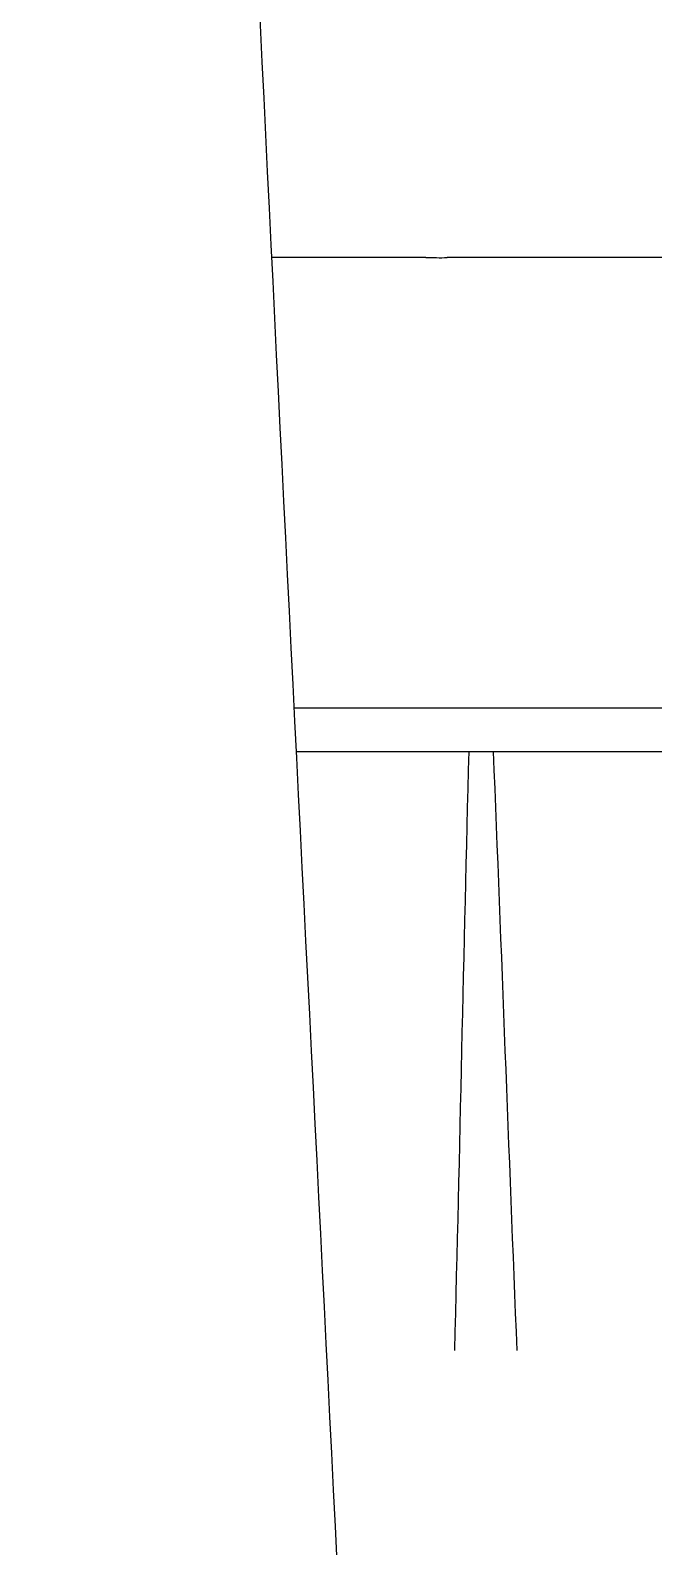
# Model space of a CAD drawing. Header units: metres. Extents: x 27859 to 32645, y 1492 to 8791.
# Drawn here: x 29818.1 to 29839.6, y 4942.1 to 4994.3 of the extents above; entities that cross this region are included whole.
import ezdxf

# ---------------------------------------------------------------- set-up
doc = ezdxf.new("R2010")
doc.units = ezdxf.units.M
doc.linetypes.add('CENTER', pattern=[2, 1.25, -0.25, 0.25, -0.25])
doc.layers.add('E-EQPT', color=190, linetype='Continuous')
doc.layers.add('E-HAT', color=253, linetype='CENTER', lineweight=15)

# ---------------------------------------------------------------- blocks, each defined once
blk = doc.blocks.new('EDG')
at = {"color": 0, "linetype": 'Continuous'}
for p, q in [((1043.073, 2537.825, 1), (1015.223, 2537.825, 1)), ((1043.148, 2536.325, 1), (1019.371, 2536.325, 1)), ((1020.425, 2520.825, 1), (1037.869, 2520.825, 1)), ((1038.61, 2520.825, 1), (1043.92, 2520.825, 1))]:
    blk.add_line(p, q, dxfattribs=at)
for points in [[(1048.099, 2397.31, 1), (1047.698, 2448.996, 1), (1041.917, 2557.409, 1), (1036.91, 2664.009, 1), (1037.342, 2714.016, 1)], [(1036.286, 2537.825, 1), (1035.997, 2544.701, 1), (1035.757, 2551.579, 1), (1035.468, 2558.456, 1)], [(1037.609, 2558.455, 1), (1037.427, 2551.579, 1), (1037.296, 2544.701, 1), (1037.115, 2537.825, 1)], [(1038.61, 2520.825, 1), (1038.363, 2520.824, 1), (1038.116, 2520.832, 1), (1037.869, 2520.825, 1)]]:
    blk.add_open_spline(points, degree=3, dxfattribs=at)

msp = doc.modelspace()

# ---------------------------------------------------------------- hatches: boundary and pattern name
at = {"layer": 'E-HAT', "linetype": 'Continuous'}
h = msp.add_hatch(dxfattribs=at)
h.set_pattern_fill('AR-CONC', color=8, scale=40, angle=90)
h.set_pattern_definition([(140, (30868.3, 2757.35), (25.101, 286.904), [30, -330]), (85, (30868.3, 2757.35), (-300.877, -55.5), [24, -264]), (190.4514, (30870.4, 2781.26), (-275.776, 231.404), [25.496, -280.457]), (136.184, (30788.3, 2757.35), (66.208, 426.897), [45, -495]), (186.636, (30793.8, 2792.93), (-389.647, 373.865), [38.244, -420.686]), (81.184, (30788.3, 2757.35), (-389.647, 373.865), [36, -396]), (111, (30808.3, 2797.35), (161.0476, 238.763), [30, -330]), (56, (30808.3, 2797.35), (-290.06, 97.326), [24, -264]), (161.4514, (30821.72, 2817.25), (-129.012, 336.089), [25.496, -280.457]), (127.5, (30868.3, 2757.35), (-133.1575, 4.864), [0, -260.8, 0, -268, 0, -265]), (97.5, (30868.3, 2757.35), (-157.7647, 105.2278), [0, -152.8, 0, -254.8, 0, -101]), (57.5, (30868.3, 2668.15), (9.022, 213.529), [0, -100, 0, -312, 0, -414]), (47.5, (30868.3, 2628.15), (-40.042, 233.2745), [0, -130, 0, -207.2, 0, -294])])
h.paths.add_polyline_path([(32053.297, 1585.353), (28053.297, 1585.353), (28053.297, 2085.353), (28638.297, 2085.353), (28638.297, 8185.353), (28053.297, 8185.353), (28053.297, 8685.353), (32053.297, 8685.353), (32053.297, 8185.353), (31468.297, 8185.353), (31468.297, 2085.353), (32053.297, 2085.353)])

# ---------------------------------------------------------------- next in the draw order: wipeouts: each hides what was drawn before it
msp.add_wipeout([(30870.305, 2757.353), (29240.319, 2757.353), (29240.319, 7507.34), (30870.305, 7507.34)]).translate(0, 0, -732205.316).dxf.layer = 'E-EQPT'

# ---------------------------------------------------------------- next in the draw order: block references
at = {"layer": 'E-EQPT', "rotation": 180}
msp.add_blockref('EDG', (30870.305, 7507.34, -732206.316), dxfattribs=at)

doc.saveas('drawing.dxf')
